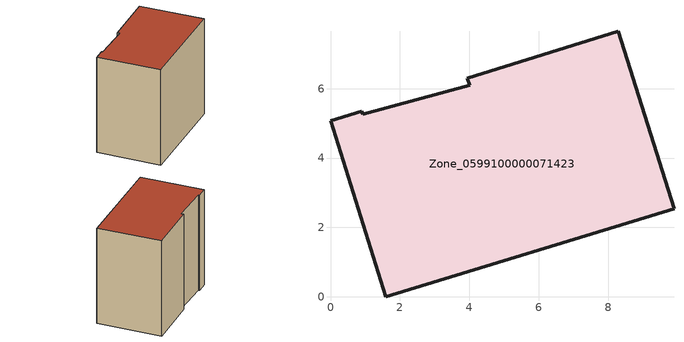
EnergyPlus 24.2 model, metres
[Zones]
Zone_0599100000071423
 floor ground (C_G): 0.93,5.27 4.01,6.09 3.94,6.3 8.29,7.66 9.9,2.54 1.59,0 0,5.07 0.91,5.35 z0
 wall outside (C_F): 9.9,2.54 8.29,7.66 3.94,6.3 4.01,6.09 0.93,5.27 0.91,5.35 0,5.07 1.59,0 9.9,2.54 z0:8.36
 roof outside (C_R): 4.01,6.09 0.93,5.27 0.91,5.35 0,5.07 1.59,0 9.9,2.54 8.29,7.66 3.94,6.3 z8.36
[BUILDING]
Pand.0599100000071423: North Axis=0; Terrain=City; Loads Convergence Tolerance Value=0.04; Temperature Convergence Tolerance Value=0.4; Solar Distribution=FullExterior; Maximum Number of Warmup Days=25; Minimum Number of Warmup Days=1
[Site:Location]
Rotterdam.The.Hague.AP_ZH_NLD Design_Conditions: Latitude=51.96; Longitude=4.45; Time Zone=1; Elevation=-4.5
[SITE:GROUNDTEMPERATURE:BUILDINGSURFACE]
18, 18, 18, 18, 18, 18, 18, 18, 18, 18, 18, 18
[MATERIAL] Thermal Absorptance=0.9; Solar Absorptance=0.7; Visible Absorptance=0.7
Name | Roughness | Thickness | Conductivity | Density | Specific Heat
G.TC.1975-1991 | MediumSmooth | 0.15 | 0.288461 | 540 | 1210
F.TC.1975-1991 | Rough | 0.3 | 0.230769 | 1920 | 840
R.TC.1975-1991 | MediumRough | 0.2 | 0.153846 | 1500 | 1000
[CONSTRUCTION]
C_G: G.TC.1975-1991
C_F: F.TC.1975-1991
C_R: R.TC.1975-1991
[ZONE]
Zone_0599100000071423: Type=1; Multiplier=1; Ceiling Height=Autocalculate; Volume=Autocalculate; Floor Area=autocalculate; Part of Total Floor Area=Yes
[ZONEINFILTRATION:DESIGNFLOWRATE]
Infil_Zone_0599100000071423: Zone or ZoneList or Space or SpaceList=Zone_0599100000071423; Schedule=AlwaysOn; Design Flow Rate Calculation Method=Flow/Area; Flow Rate per Floor Area=0.003; Constant Term Coefficient=1; Temperature Term Coefficient=0; Velocity Term Coefficient=0; Velocity Squared Term Coefficient=0
[HVACTEMPLATE:ZONE:IDEALLOADSAIRSYSTEM]
Zone_0599100000071423: Maximum Heating Supply Air Temperature=50; Minimum Cooling Supply Air Temperature=13; Maximum Heating Supply Air Humidity Ratio=0.0156; Minimum Cooling Supply Air Humidity Ratio=0.0077; Heating Limit=NoLimit; Cooling Limit=NoLimit; Dehumidification Control Type=ConstantSensibleHeatRatio; Cooling Sensible Heat Ratio=0.7; Dehumidification Setpoint=60; Humidification Control Type=None; Humidification Setpoint=30; Outdoor Air Method=None; Outdoor Air Flow Rate per Person=0.00944; Outdoor Air Flow Rate per Zone Floor Area=0; Outdoor Air Flow Rate per Zone=0; Demand Controlled Ventilation Type=None; Outdoor Air Economizer Type=NoEconomizer; Heat Recovery Type=None; Sensible Heat Recovery Effectiveness=0.7; Latent Heat Recovery Effectiveness=0.65
[ZONECONTROL:THERMOSTAT]
ThermostatControl_Zone_0599100000071423: Zone or ZoneList=Zone_0599100000071423; Control Type Schedule=DualSetpointControlType; Control 1=Thermostat_Zone_0599100000071423; Temperature Difference Between Cutout And Setpoint=0
[THERMOSTATSETPOINT:DUALSETPOINT]
Thermostat_Zone_0599100000071423: Heating Setpoint Temperature Schedule=HeatingSetpoint_Zone_0599100000071423; Cooling Setpoint Temperature Schedule=CoolingSetpoint_Zone_0599100000071423
[SCHEDULE:COMPACT]
HeatingSetpoint_Zone_0599100000071423: Through: 12/31, For: AllDays, Until: 24:00, 21
CoolingSetpoint_Zone_0599100000071423: Through: 12/31, For: AllDays, Until: 24:00, 24
DualSetpointControlType: Through: 12/31, For: AllDays, Until: 24:00, 4
AlwaysOn: Through: 12/31, For: AllDays, Until: 24:00, 1
